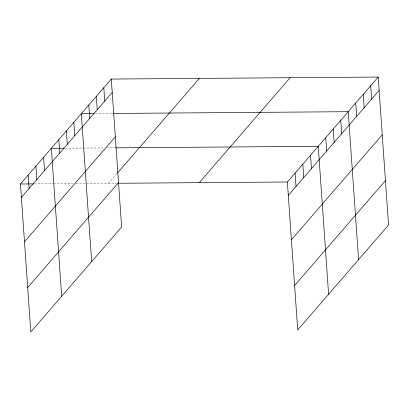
<?xml version="1.0" encoding="UTF-8"?>
<svg xmlns="http://www.w3.org/2000/svg" width="409" height="409" viewBox="0 0 409 409"><rect width="100%" height="100%" fill="white"/><g stroke="black" fill="none" stroke-linecap="round" stroke-linejoin="round"><path stroke-width="0.31" stroke-dasharray="2.04 1.53" d="M108.533 183.339L117.066 173.477M95.353 113.579L113.227 113.446M65.379 148.211L82.613 148.078M83.247 148.078L104.31 147.92M106.867 147.9L115.803 147.833M34.494 183.892L53.001 183.753M53.64 183.748L73.426 183.6M75.982 183.58L116.723 183.278"/><path stroke-width="0.61" d="M111.289 79.055L121.631 227L30.798 331.939L20.45 183.994L111.289 79.055L378.202 77.061L388.55 225.006L297.711 329.945L287.369 182L378.202 77.061M21.386 197.363L112.224 92.424M24.489 241.775L115.328 136.831M117.475 173.007L199.372 78.395M27.689 287.532L118.528 182.588M199.285 182.659L290.124 77.715M288.299 195.369L379.138 90.43M291.407 239.781L382.246 134.837M294.608 285.538L385.447 180.594M94.075 113.59L81.309 113.682L91.657 261.627M113.227 113.446L348.228 111.693L358.575 259.638M64.101 148.222L51.335 148.314L61.682 296.259M115.803 147.833L318.253 146.32L328.596 294.265M20.45 183.994L33.216 183.902M118.615 183.263L287.369 182M370.712 85.716L371.643 99.085M363.218 94.377L364.153 107.746M355.723 103.032L356.658 116.401M340.733 120.348L341.668 133.717M333.238 129.004L334.173 142.378M325.748 137.664L326.679 151.033M310.528 155.241L311.464 168.61M302.808 164.162L303.744 177.532M295.088 173.084L296.024 186.453M103.794 87.71L104.73 101.079M96.299 96.366L97.235 109.74M88.804 105.026L89.74 118.395M73.819 122.342L74.75 135.711M66.324 130.998L67.26 144.367M58.83 139.658L59.765 153.027M43.615 157.235L44.55 170.604M35.895 166.156L36.825 179.525M28.17 175.072L29.105 188.447"/></g></svg>
